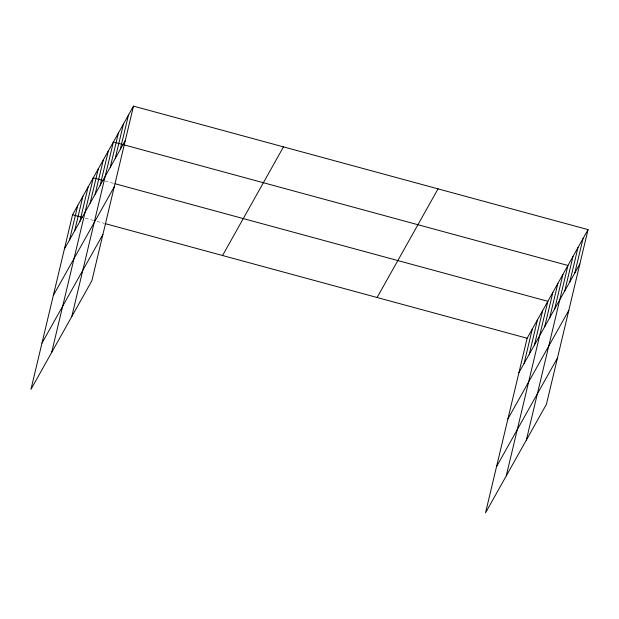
<?xml version="1.0" encoding="UTF-8"?>
<svg xmlns="http://www.w3.org/2000/svg" width="619" height="619" viewBox="0 0 619 619"><rect width="100%" height="100%" fill="white"/><g stroke="black" fill="none" stroke-linecap="round" stroke-linejoin="round"><path stroke-width="0.46" stroke-dasharray="3.1 2.32" d="M105.083 181.034L114.175 183.503M85.283 218.221L93.461 220.441M97.098 221.432L104.371 223.405"/><path stroke-width="0.93" d="M133.48 106.128L72.555 214.762L30.95 389.382L91.875 280.747L133.48 106.128L588.05 229.618L546.445 404.238L485.52 512.872L527.125 338.253L588.05 229.618M69.537 239.924L77.731 205.523M74.713 230.686L82.907 196.293M79.897 221.455L88.091 187.062M51.663 352.451L93.268 177.823L103.265 180.539M90.095 203.256L98.289 168.863M95.125 194.296L103.319 159.903M100.154 185.329L108.348 150.935M71.773 316.595L113.37 141.975L567.94 265.466L526.343 440.086M110.205 167.409L118.399 133.015M115.235 158.441L123.429 124.048M120.256 149.481L128.45 115.088M524.107 363.415L532.301 329.014M529.284 354.176L537.478 319.783M534.468 344.945L542.662 310.552M506.234 475.941L547.838 301.314L115.088 183.75M544.674 326.747L552.868 292.354M549.695 317.787L557.889 283.394M554.725 308.819L562.919 274.426M564.776 290.899L572.97 256.506M569.805 281.931L577.999 247.538M574.827 272.971L583.021 238.578M64.361 249.155L125.286 140.521M53.335 295.433L114.26 186.799M41.976 343.112L102.901 234.469M222.561 255.515L283.487 146.873M377.11 297.499L438.043 188.865M518.931 372.646L579.856 264.011M507.905 418.924L568.83 310.289M496.546 466.602L557.471 357.968M72.555 214.762L82.551 217.478M105.284 223.652L527.125 338.253"/></g></svg>
